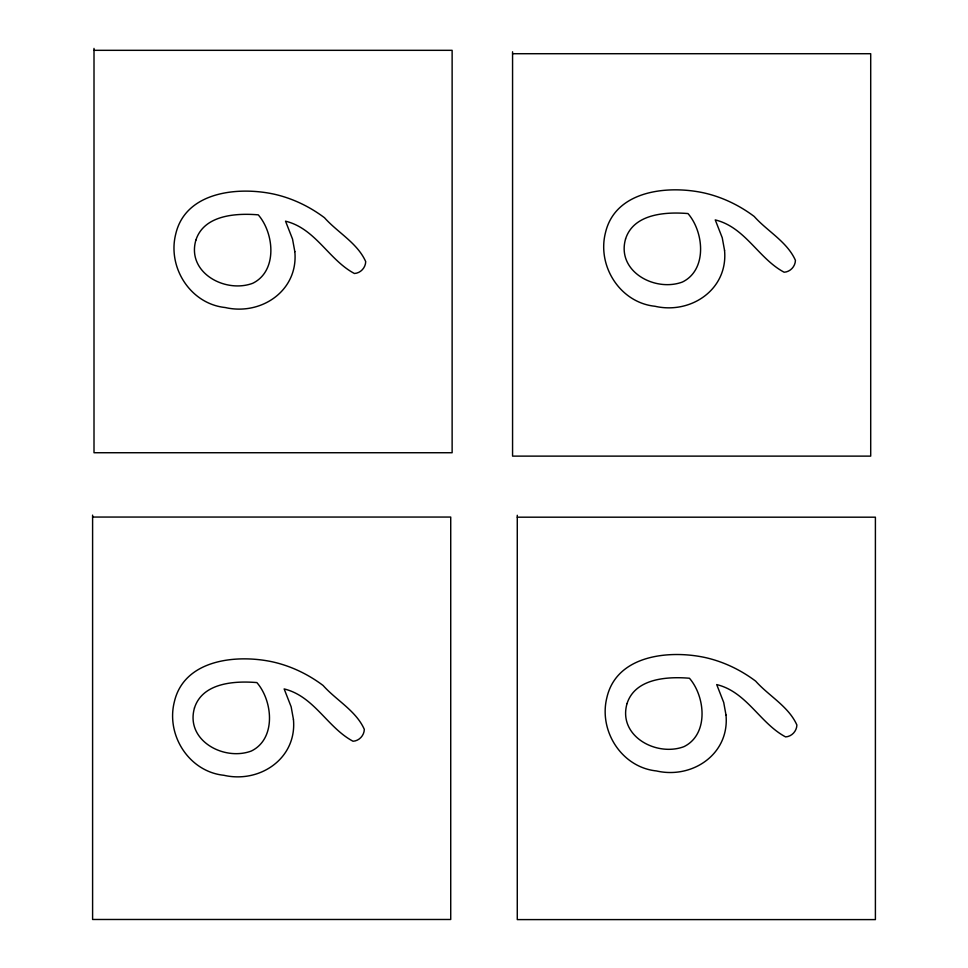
<?xml version="1.0" encoding="UTF-8"?>
<svg xmlns="http://www.w3.org/2000/svg" width="968" height="968" viewBox="0 0 968 968"><rect width="100%" height="100%" fill="white"/><g stroke="black" fill="none" stroke-linecap="round" stroke-linejoin="round"><path stroke-width="1.45" d="M94.005 50.324L452.129 50.324L452.129 452.734L94.005 452.734L94.005 48.4M512.568 53.712L870.704 53.712L870.704 456.122L512.568 456.122L512.568 51.788M92.601 517.057L450.725 517.057L450.725 919.479L92.601 919.479L92.601 515.133M517.275 517.19L875.399 517.19L875.399 919.6L517.275 919.6L517.275 515.266M294.829 251.632C298.531 290.618 261.251 315.846 225.242 307.534C190.406 303.916 167.222 267.374 175.74 234.014C185.65 191.422 238.479 186.388 274.113 194.169C292.384 198.258 309.53 206.511 324.486 217.727C337.614 232.514 357.507 243.077 365.71 261.626C365.565 267.737 360.58 273.157 354.421 273.496C328.781 259.908 315.556 228.448 285.536 221.188L292.53 239.06L294.829 251.632M293.437 719.381C297.152 758.355 259.86 783.584 223.85 775.283C189.026 771.665 165.843 735.111 174.361 701.764C184.259 659.16 237.099 654.126 272.734 661.906C291.005 666.008 308.139 674.248 323.094 685.477C336.223 700.251 356.127 710.815 364.319 729.364C364.174 735.474 359.189 740.907 353.042 741.246C327.402 727.646 314.164 696.186 284.156 688.938L291.15 706.797L293.437 719.381M724.548 250.361C728.251 289.335 690.97 314.564 654.961 306.263C620.137 302.645 596.941 266.091 605.46 232.743C615.37 190.139 668.198 185.106 703.833 192.886C722.104 196.988 739.25 205.228 754.205 216.457C767.334 231.243 787.226 241.794 795.43 260.356C795.285 266.454 790.299 271.887 784.14 272.226C758.501 258.625 745.275 227.177 715.255 219.917L722.249 237.777L724.548 250.361M726 715.037C729.715 754.011 692.423 779.24 656.413 770.939C621.589 767.321 598.405 730.767 606.924 697.42C616.822 654.816 669.662 649.782 705.297 657.562C723.568 661.664 740.701 669.904 755.657 681.133C768.786 695.907 788.678 706.471 796.882 725.02C796.737 731.13 791.751 736.563 785.592 736.902C759.953 723.302 746.727 691.842 716.719 684.594L723.713 702.453L726 715.037M195.851 240.209C186.534 272.613 225.157 293.594 252.733 283.285C277.635 271.088 274.319 233.409 258.262 214.848C235.986 212.984 203.909 214.981 195.851 240.209M194.471 707.947C185.142 740.351 223.777 761.344 251.341 751.023C276.255 738.826 272.94 701.147 256.883 682.585C234.607 680.722 202.518 682.718 194.471 707.947M625.57 238.939C616.253 271.33 654.888 292.324 682.452 282.015C707.354 269.818 704.038 232.126 687.994 213.565C665.718 211.702 633.629 213.698 625.57 238.939M627.022 703.603C617.705 736.007 656.34 757 683.904 746.679C708.818 734.482 705.49 696.803 689.446 678.241C667.17 676.378 635.081 678.374 627.022 703.603"/></g></svg>
